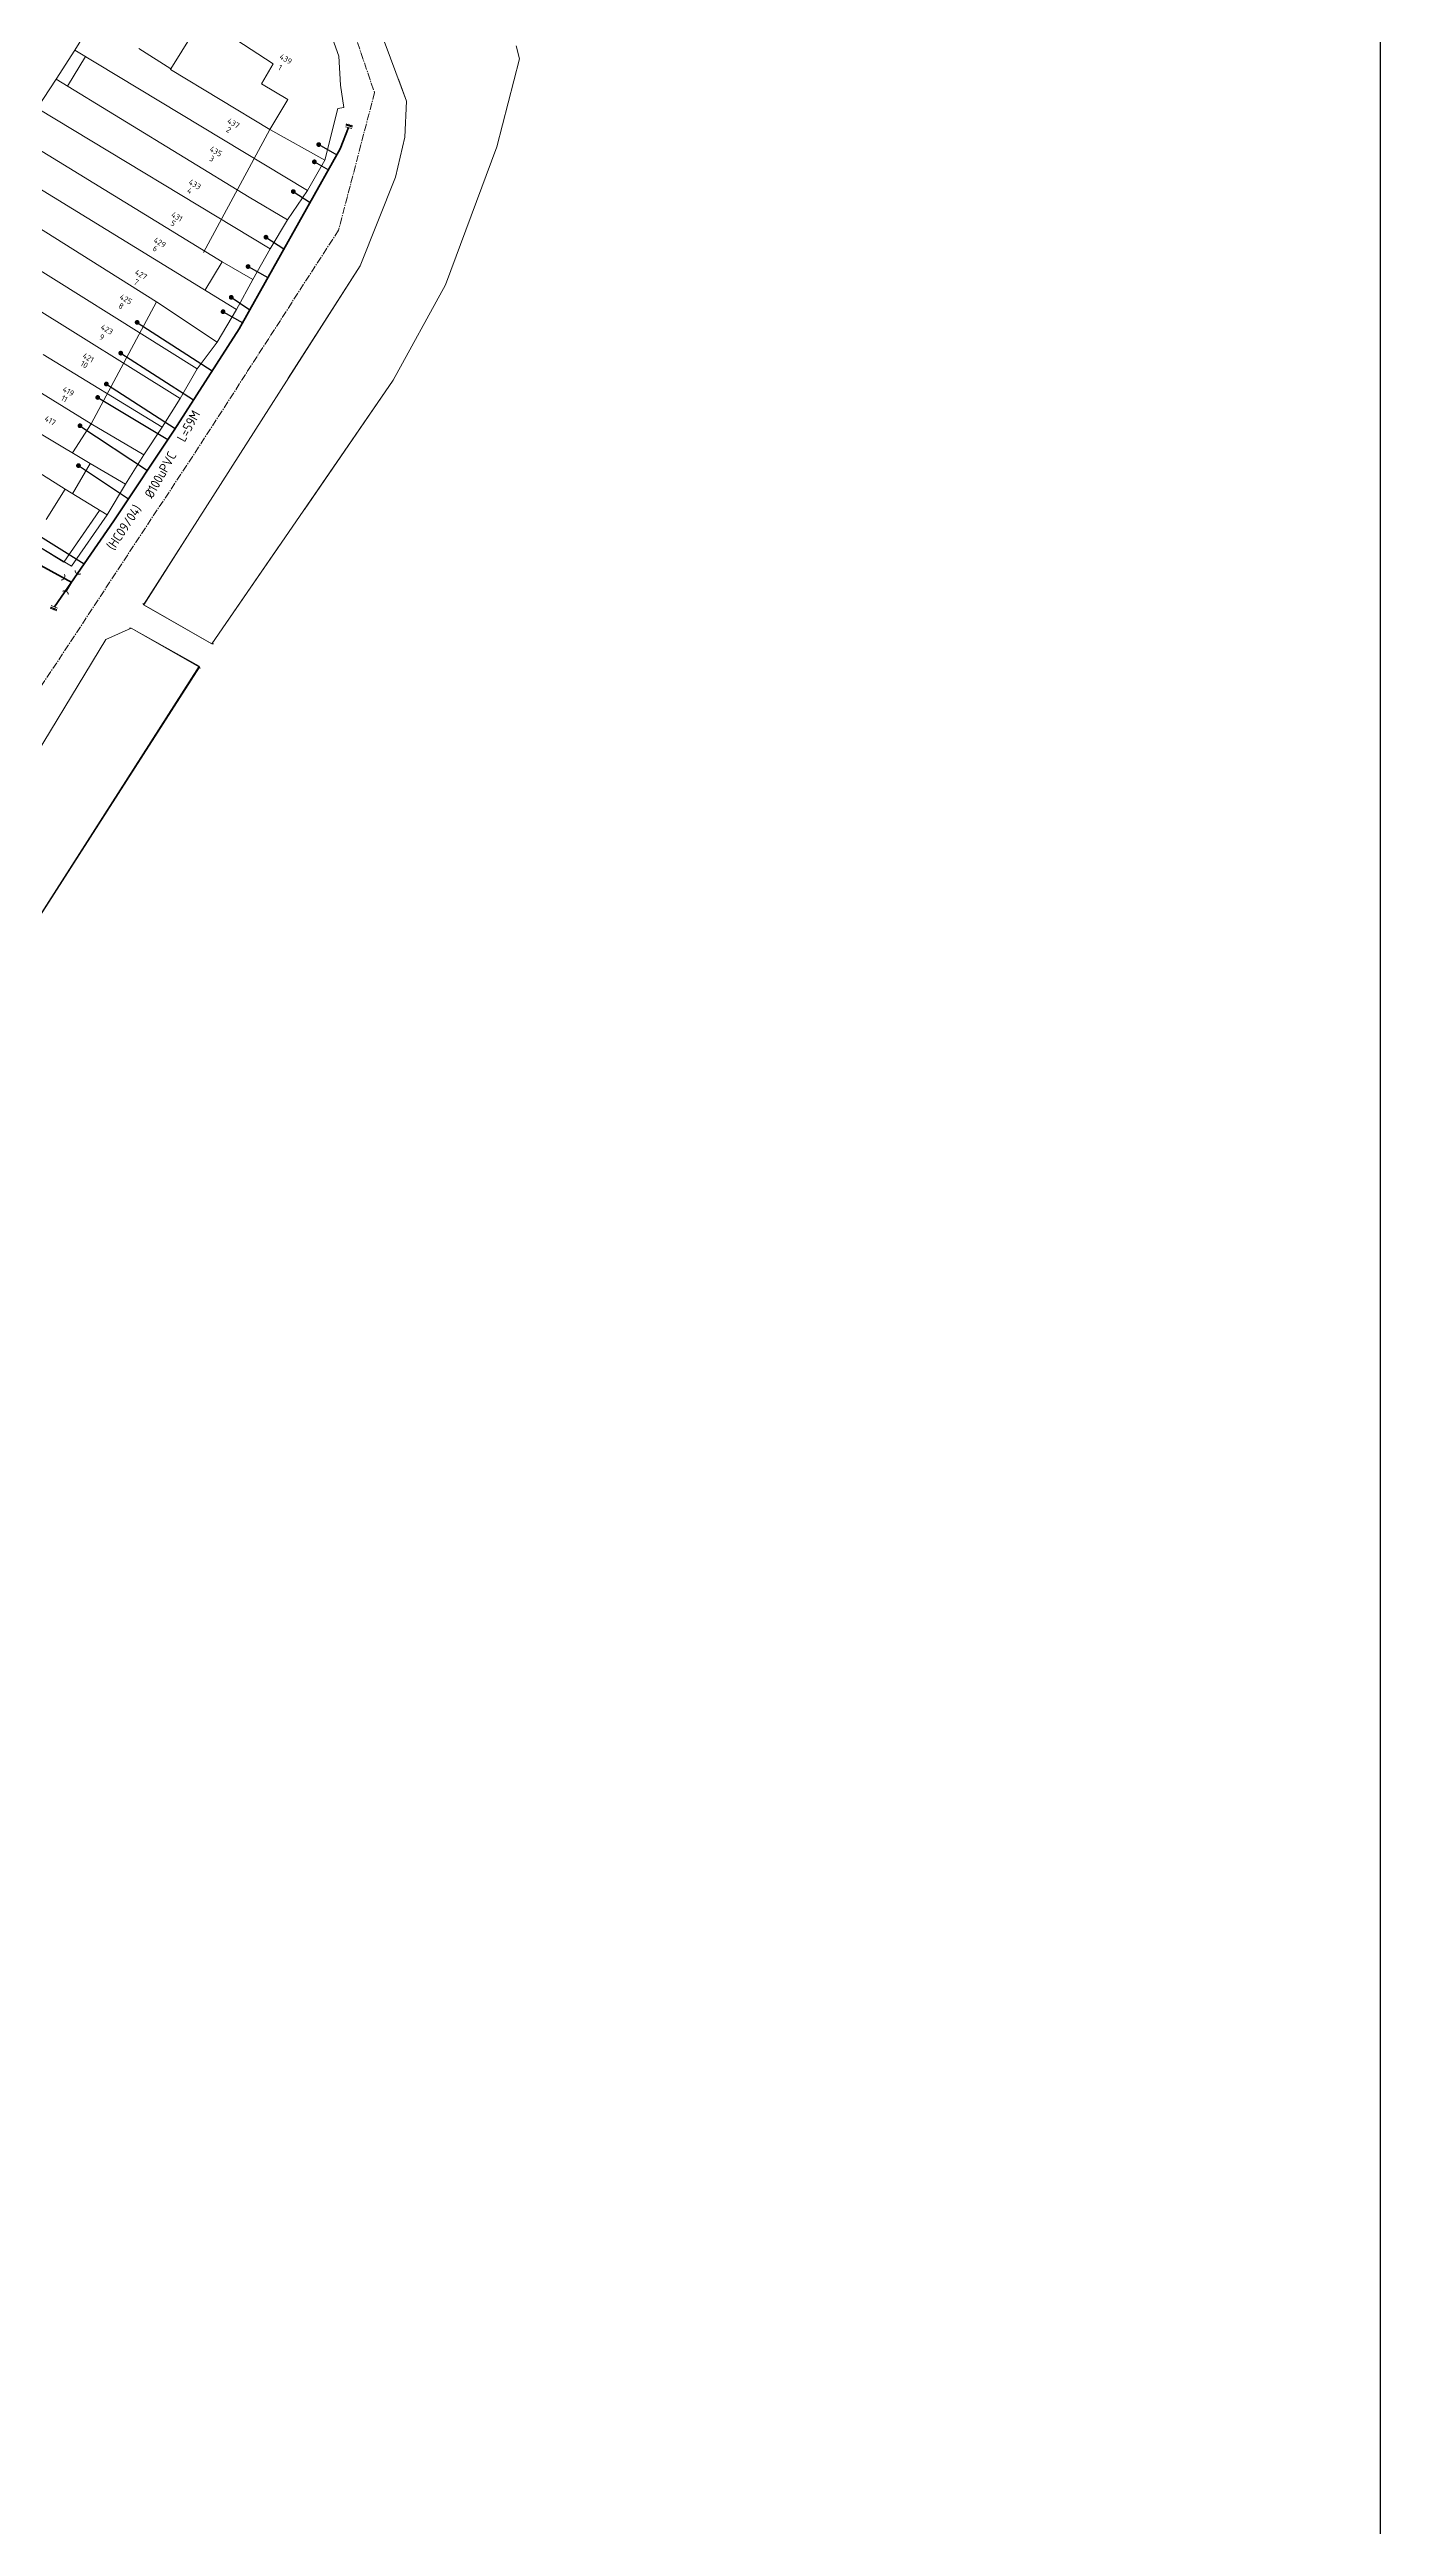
# Model space of a CAD drawing. Header units: inches. Extents: x 595615 to 1194060, y 1190840 to 2385448.
# Drawn here: x 597222 to 597361.2, y 1192069.7 to 1192328.9 of the extents above; entities that cross this region are included whole.
import ezdxf
from ezdxf.enums import TextEntityAlignment as Align

# ---------------------------------------------------------------- set-up
doc = ezdxf.new("R2010")
doc.units = ezdxf.units.IN
doc.header["$MEASUREMENT"] = 0
doc.linetypes.add('CENTER2', pattern=[1.125, 0.75, -0.125, 0.125, -0.125])
doc.layers.get('Defpoints').update_dxf_attribs({"color": 1})
for name, color, linetype, lineweight in [('Chitiet', 4, 'Continuous', 9), ('DN 100 uPVC', 4, 'Continuous', 50), ('DN 25 PE', 40, 'Continuous', 30), ('NAM-CDAI', 220, 'Continuous', 25), ('Nen tim duong', 9, 'CENTER2', 0), ('Nen_HTHANH-TP', 9, 'Continuous', 0), ('Nen_SN-HTHANH-TP_new', 7, 'Continuous', 0), ('Nen_SN_HTHANH_old', 9, 'Continuous', 0), ('Te', 4, 'Continuous', 15), ('TEXT PIPE', 3, 'Continuous', 25), ('TLK 15', 220, 'Continuous', 20)]:
    doc.layers.add(name, color=color, linetype=linetype, lineweight=lineweight)
doc.styles.add('Sonha_QTB', font='isocp.shx', dxfattribs={"height": 0.6, "bigfont": 'bigfont.shx'})
doc.styles.add('text', font='isocp2.shx')

# ---------------------------------------------------------------- blocks, each defined once
blk = doc.blocks.new('BIT')
at = {"layer": 'Chitiet', "ltscale": 100}
for p, q in [((0.35, 0), (-0.35, 0)), ((-0.3, -0.16), (-0.35, -0.21)), ((0.35, -0.16), (-0.35, -0.16)), ((-0.18, -0.16), (-0.34, -0.33)), ((-0.06, -0.16), (-0.22, -0.33)), ((0.07, -0.16), (-0.09, -0.33)), ((0.19, -0.16), (0.03, -0.33)), ((0.32, -0.16), (0.15, -0.33)), ((0.35, -0.25), (0.28, -0.33))]:
    blk.add_line(p, q, dxfattribs=at)
blk = doc.blocks.new('TE1')
at = {"layer": 'Chitiet', "ltscale": 100, "const_width": 0.1}
for points in [[(-0.35, 1.28, 0.571257), (0.35, 1.28)], [(1.1, 0.35, 0.571257), (1.1, -0.35)], [(0.35, -1.28, 0.571257), (-0.35, -1.28)]]:
    blk.add_lwpolyline(points, format="xyb", dxfattribs=at)
for points in [[(0, -1.08), (0, 1.08)], [(0.9, 0), (0, 0)]]:
    blk.add_lwpolyline(points, dxfattribs=at)
blk = doc.blocks.new('TLK 15')
at = {"layer": 'TLK 15', "linetype": 'Continuous', "const_width": 0.25}
blk.add_lwpolyline([(-0.125, 0, 1), (0.125, 0, 1)], format="xyb", close=True, dxfattribs=at)

msp = doc.modelspace()

# ---------------------------------------------------------------- linework, layer by layer
at = {"layer": 'Defpoints'}
msp.add_lwpolyline([(597361.233, 1191640.651), (597361.233, 1192441.604), (596228.852, 1192441.604), (596228.852, 1191640.651)], close=True, dxfattribs=at)
at = {"layer": 'DN 100 uPVC'}
for points in [[(597224.284, 1192273.103), (597218.507, 1192276.271), (597199.457, 1192288.103), (597194.365, 1192290.62), (597191.341, 1192292.483), (597183.188, 1192297.087), (597168.135, 1192306.62), (597152.936, 1192317.051), (597139.999, 1192325.638), (597129.661, 1192331.591)], [(597222.473, 1192270.561), (597228.704, 1192279.547), (597235.006, 1192289.062), (597241.81, 1192299.644), (597252.365, 1192318.481), (597253.254, 1192320.7)]]:
    msp.add_lwpolyline(points, dxfattribs=at)
at = {"layer": 'DN 25 PE'}
for p, q in [((597250.131, 1192318.923), (597252.02, 1192317.864)), ((597249.679, 1192317.117), (597251.142, 1192316.298)), ((597247.47, 1192314.008), (597249.222, 1192312.872)), ((597244.604, 1192309.233), (597246.494, 1192308.002)), ((597242.74, 1192306.164), (597244.813, 1192305.003)), ((597240.121, 1192301.439), (597242.172, 1192300.29)), ((597240.974, 1192302.944), (597242.926, 1192301.636)), ((597231.13, 1192300.325), (597238.996, 1192295.267)), ((597229.418, 1192297.103), (597237.029, 1192292.209)), ((597227.908, 1192293.872), (597235.118, 1192289.236)), ((597227.005, 1192292.468), (597234.352, 1192288.074)), ((597225.147, 1192289.509), (597232.206, 1192284.834)), ((597224.991, 1192285.339), (597230.238, 1192281.864)), ((597219.796, 1192278.673), (597225.588, 1192275.054))]:
    msp.add_line(p, q, dxfattribs=at)
at = {"layer": 'Nen tim duong'}
msp.add_lwpolyline([(597216.862, 1192371.155), (597231.389, 1192359.428), (597239.3, 1192352.703), (597245.936, 1192343.389), (597251.627, 1192337.061), (597255.971, 1192324.363), (597252.212, 1192309.984), (597237.563, 1192287.271), (597217.756, 1192257.191), (597196.744, 1192223.157), (597178.223, 1192193.72), (597155.385, 1192159.338), (597138.752, 1192133.438), (597108.483, 1192081.358), (597090.854, 1192053.092)], dxfattribs=at)
at = {"layer": 'Nen_HTHANH-TP', "linetype": 'Continuous'}
for p, q in [((597241.13, 1192337.245), (597234.648, 1192326.84)), ((597253.859, 1192338.105), (597259.331, 1192323.46)), ((597224.616, 1192328.792), (597226.594, 1192331.993)), ((597252.227, 1192328.164), (597250.764, 1192332.263)), ((597245.348, 1192327.358), (597241.456, 1192329.905)), ((597271.127, 1192327.879), (597270.776, 1192329.249)), ((597270.776, 1192329.249), (597271.127, 1192327.879)), ((597222.639, 1192325.75), (597224.616, 1192328.792)), ((597225.727, 1192328.123), (597223.829, 1192325.021)), ((597248.958, 1192314.121), (597224.616, 1192328.792)), ((597234.648, 1192326.84), (597231.306, 1192328.987)), ((597234.608, 1192326.77), (597234.648, 1192326.84)), ((597245.013, 1192320.498), (597234.608, 1192326.77)), ((597244.159, 1192325.277), (597245.348, 1192327.358)), ((597252.419, 1192325.154), (597252.227, 1192328.164)), ((597268.765, 1192318.687), (597271.127, 1192327.879)), ((597268.765, 1192318.687), (597271.127, 1192327.879)), ((597220.681, 1192322.729), (597222.639, 1192325.75)), ((597242.839, 1192313.406), (597222.639, 1192325.75)), ((597246.881, 1192323.64), (597244.159, 1192325.277)), ((597252.751, 1192322.804), (597252.419, 1192325.154)), ((597258.469, 1192325.769), (597259.331, 1192323.46)), ((597245.053, 1192308.008), (597220.681, 1192322.729)), ((597245.013, 1192320.498), (597246.881, 1192323.64)), ((597250.766, 1192317.303), (597252.131, 1192322.694)), ((597252.131, 1192322.694), (597252.751, 1192322.804)), ((597259.331, 1192323.46), (597259.144, 1192319.7)), ((597259.331, 1192323.46), (597259.144, 1192319.7)), ((597245.013, 1192320.498), (597238.073, 1192307.633)), ((597250.766, 1192317.303), (597245.013, 1192320.498)), ((597259.144, 1192319.7), (597258.147, 1192315.509)), ((597259.144, 1192319.7), (597258.147, 1192315.509)), ((597263.386, 1192304.243), (597268.765, 1192318.687)), ((597268.765, 1192318.687), (597263.386, 1192304.243)), ((597241.528, 1192301.675), (597217.306, 1192316.516)), ((597240.024, 1192306.664), (597220.725, 1192318.489)), ((597248.958, 1192314.121), (597250.766, 1192317.303)), ((597233.168, 1192302.459), (597215.429, 1192313.634)), ((597246.871, 1192311.06), (597248.958, 1192314.121)), ((597258.147, 1192315.509), (597254.465, 1192306.246)), ((597258.147, 1192315.509), (597254.465, 1192306.246)), ((597246.871, 1192311.06), (597242.839, 1192313.406)), ((597245.053, 1192308.008), (597246.871, 1192311.06)), ((597237.413, 1192295.472), (597214.092, 1192310.053)), ((597254.465, 1192306.246), (597236.647, 1192278.331)), ((597240.024, 1192306.664), (597238.207, 1192303.673)), ((597243.226, 1192304.797), (597240.024, 1192306.664)), ((597243.226, 1192304.797), (597245.053, 1192308.008)), ((597254.465, 1192306.246), (597246.944, 1192294.47)), ((597241.528, 1192301.675), (597243.226, 1192304.797)), ((597257.934, 1192294.289), (597263.386, 1192304.243)), ((597263.386, 1192304.243), (597257.934, 1192294.289)), ((597235.626, 1192292.371), (597219.768, 1192302.258)), ((597226.308, 1192289.693), (597233.168, 1192302.459)), ((597239.501, 1192298.264), (597233.168, 1192302.459)), ((597239.501, 1192298.264), (597241.528, 1192301.675)), ((597237.413, 1192295.472), (597239.501, 1192298.264)), ((597233.738, 1192289.369), (597221.302, 1192296.949)), ((597235.626, 1192292.371), (597237.413, 1192295.472)), ((597226.308, 1192289.693), (597219.485, 1192293.938)), ((597246.967, 1192278.34), (597257.934, 1192294.289)), ((597257.934, 1192294.289), (597248.635, 1192280.761)), ((597226.221, 1192285.573), (597217.197, 1192290.946)), ((597233.738, 1192289.369), (597235.626, 1192292.371)), ((597223.583, 1192282.881), (597212.358, 1192289.982)), ((597226.308, 1192289.693), (597224.37, 1192286.672)), ((597231.821, 1192286.478), (597226.308, 1192289.693)), ((597231.821, 1192286.478), (597233.738, 1192289.369)), ((597224.354, 1192282.401), (597226.221, 1192285.573)), ((597229.903, 1192283.406), (597226.221, 1192285.573)), ((597229.903, 1192283.406), (597231.821, 1192286.478)), ((597223.583, 1192282.881), (597221.606, 1192279.689)), ((597227.976, 1192280.204), (597223.583, 1192282.881)), ((597227.976, 1192280.204), (597229.903, 1192283.406)), ((597223.47, 1192275.251), (597227.195, 1192280.644)), ((597224.25, 1192274.821), (597227.976, 1192280.204)), ((597224.25, 1192274.821), (597220.148, 1192277.308)), ((597223.47, 1192275.251), (597220.148, 1192277.308)), ((597223.47, 1192275.251), (597220.148, 1192277.308)), ((597226.426, 1192279.523), (597223.47, 1192275.251)), ((597231.803, 1192270.777), (597236.647, 1192278.331)), ((597231.813, 1192270.758), (597236.647, 1192278.331)), ((597236.647, 1192278.331), (597236.647, 1192278.331)), ((597246.967, 1192278.34), (597238.937, 1192266.693)), ((597246.108, 1192277.079), (597238.957, 1192266.683)), ((597231.733, 1192270.897), (597231.813, 1192270.758)), ((597231.773, 1192270.927), (597231.803, 1192270.777)), ((597231.803, 1192270.777), (597238.957, 1192266.683)), ((597231.813, 1192270.758), (597238.957, 1192266.683)), ((597218.479, 1192251.677), (597227.856, 1192267.144)), ((597218.479, 1192251.677), (597227.856, 1192267.144)), ((597227.856, 1192267.144), (597230.495, 1192268.346)), ((597227.856, 1192267.144), (597230.495, 1192268.336)), ((597230.335, 1192268.346), (597230.495, 1192268.346)), ((597230.495, 1192268.336), (597230.335, 1192268.326)), ((597230.495, 1192268.346), (597237.638, 1192264.252)), ((597237.608, 1192264.342), (597230.495, 1192268.336)), ((597237.608, 1192264.342), (597200.615, 1192206.502)), ((597237.638, 1192264.252), (597200.615, 1192206.502)), ((597237.689, 1192264.212), (597237.608, 1192264.342)), ((597237.638, 1192264.252), (597237.709, 1192264.112)), ((597238.937, 1192266.693), (597238.957, 1192266.683)), ((597238.957, 1192266.683), (597239.107, 1192266.713)), ((597238.957, 1192266.683), (597239.107, 1192266.703))]:
    msp.add_line(p, q, dxfattribs=at)

# ---------------------------------------------------------------- block references
at = {"layer": 'Chitiet'}
for p, rotation in [((597253.254, 1192320.7), 164.1569979281612), ((597222.473, 1192270.561), 338.2732812546004)]:
    msp.add_blockref('BIT', p, dxfattribs=dict(at, rotation=rotation))
at = {"layer": 'Te', "rotation": 149.2165359795515}
msp.add_blockref('TE1', (597224.284, 1192273.103), dxfattribs=at)
at = {"layer": 'TLK 15', "rotation": 359.9999999934133}
for p in [(597250.131, 1192318.923), (597249.679, 1192317.117), (597247.47, 1192314.008), (597244.604, 1192309.233), (597242.74, 1192306.164), (597240.974, 1192302.944), (597231.13, 1192300.325), (597240.121, 1192301.439), (597229.418, 1192297.103), (597227.005, 1192292.468), (597227.908, 1192293.872), (597225.147, 1192289.509), (597224.991, 1192285.339)]:
    msp.add_blockref('TLK 15', p, dxfattribs=at)
at = {"layer": 'TLK 15'}
for p in [(597250.131, 1192318.923), (597249.679, 1192317.117), (597247.47, 1192314.008), (597244.604, 1192309.233), (597242.74, 1192306.164), (597240.974, 1192302.944), (597231.13, 1192300.325), (597240.121, 1192301.439), (597229.418, 1192297.103), (597227.005, 1192292.468), (597227.908, 1192293.872), (597225.147, 1192289.509), (597224.991, 1192285.339)]:
    msp.add_blockref('TLK 15', p, dxfattribs=at)

# ---------------------------------------------------------------- texts
at = {"layer": 'NAM-CDAI', "style": 'text'}
for s, rotation, p in [('L=59M', 61.1625, (597236.105, 1192287.732)), ('(HC09/04)', 56.45946, (597228.703, 1192276.388))]:
    msp.add_text(s, height=1, rotation=rotation, dxfattribs=at).set_placement(p)
at = {"layer": 'Nen_SN-HTHANH-TP_new', "style": 'Sonha_QTB'}
for s, p in [('439', (597246.688, 1192327.872)), ('437', (597241.21, 1192321.156)), ('435', (597239.368, 1192318.209)), ('433', (597237.162, 1192314.76)), ('431', (597235.293, 1192311.375)), ('429', (597233.499, 1192308.684)), ('427', (597231.532, 1192305.325)), ('425', (597229.954, 1192302.749)), ('423', (597227.965, 1192299.587)), ('421', (597226.023, 1192296.623)), ('419', (597223.938, 1192293.107)), ('417', (597222.034, 1192290.045))]:
    msp.add_text(s, height=0.6, rotation=330.04623, dxfattribs=at).set_placement(p, align=Align.MIDDLE)
at = {"layer": 'Nen_SN_HTHANH_old', "style": 'Sonha_QTB'}
for s, p in [('1', (597246.089, 1192326.984)), ('2', (597240.71, 1192320.473)), ('3', (597238.955, 1192317.455)), ('4', (597236.634, 1192314.093)), ('5', (597234.902, 1192310.689)), ('6', (597233.035, 1192308.052)), ('7', (597231.04, 1192304.537)), ('8', (597229.452, 1192302.032)), ('9', (597227.438, 1192298.774)), ('10', (597225.597, 1192295.91)), ('11', (597223.512, 1192292.329))]:
    msp.add_text(s, height=0.6, rotation=330.04623, dxfattribs=at).set_placement(p, align=Align.MIDDLE)
at = {"layer": 'TEXT PIPE', "style": 'text'}
msp.add_text('%%c100uPVC', height=1, rotation=60.82738, dxfattribs=at).set_placement((597232.714, 1192281.82))

doc.saveas('drawing.dxf')
